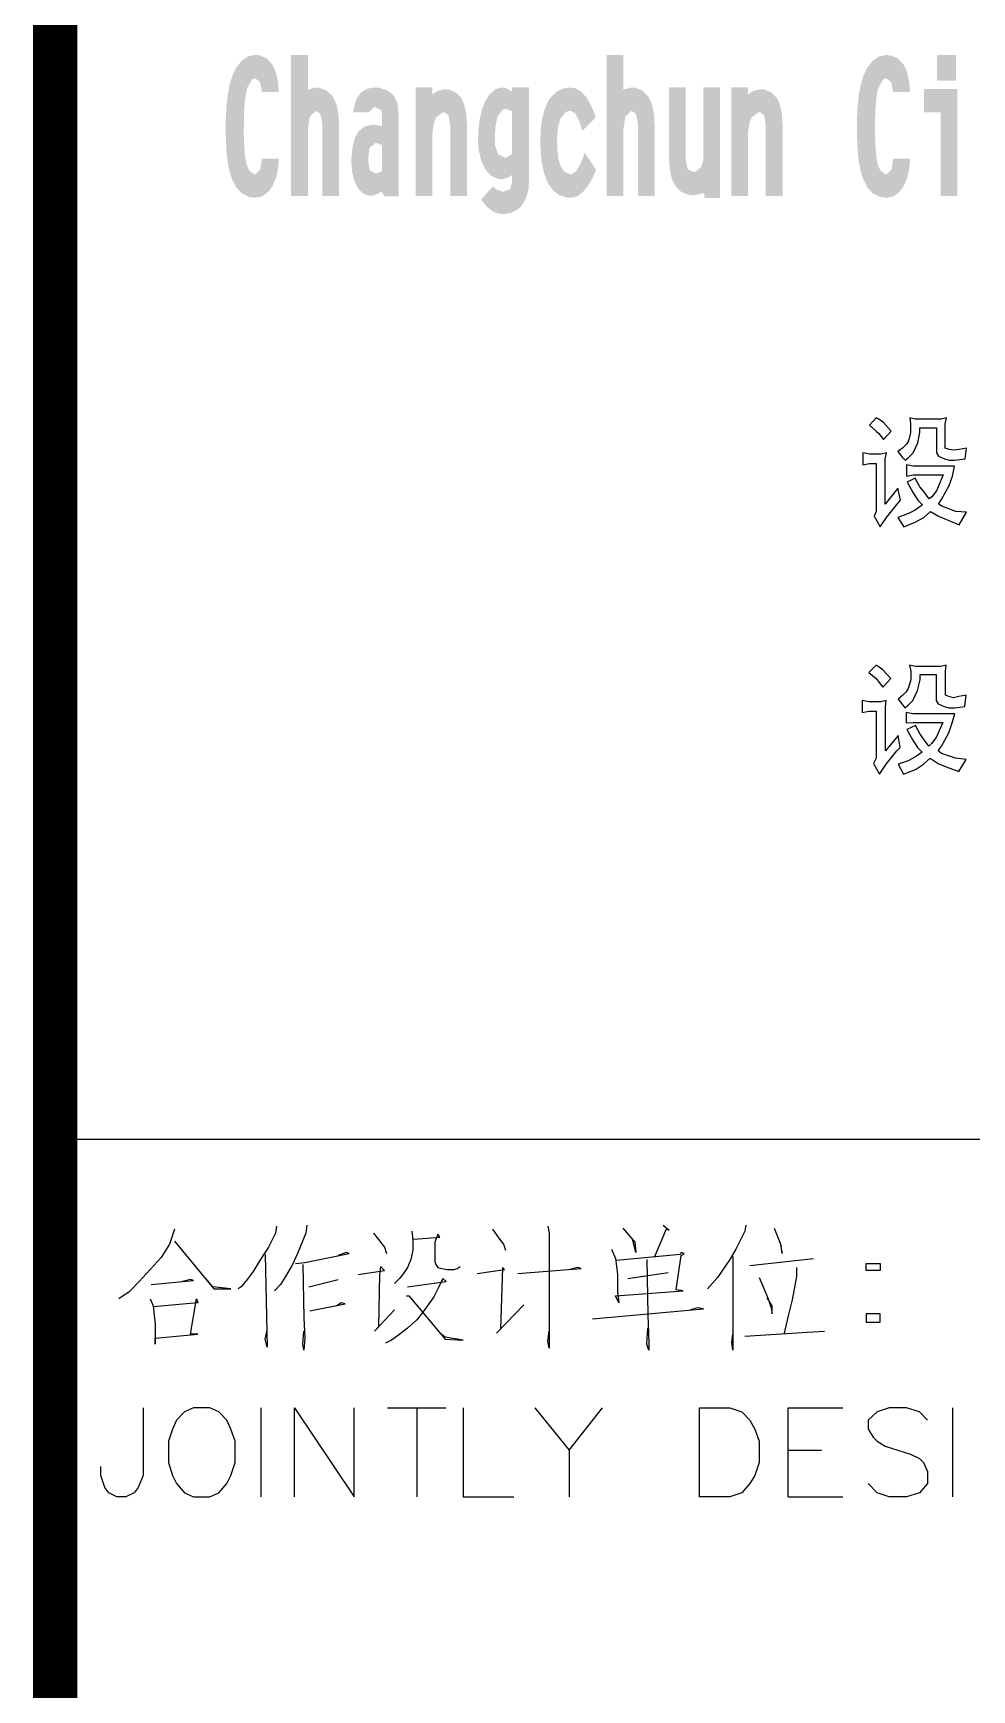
# Model space of a CAD drawing. Extents: x 1417642 to 3570900, y 124798 to 1191112.
# Drawn here: x 1606267 to 1609442, y 749940 to 755541 of the extents above; entities that cross this region are included whole.
import ezdxf

# ---------------------------------------------------------------- set-up
doc = ezdxf.new("R2010")
doc.units = 0
doc.header["$LTSCALE"] = 1000
doc.header["$MEASUREMENT"] = 0
doc.layers.add('图戳', color=211, linetype='CONTINUOUS')

msp = doc.modelspace()

# ---------------------------------------------------------------- hatches: boundary and pattern name
at = {"layer": '图戳'}
for points in [[(1606991.5, 755355.9), (1607007.8, 755384.3), (1607017.8, 755388.5), (1607034.6, 755374.8), (1607041.4, 755341.2), (1607098.2, 755341.2), (1607095, 755378.5), (1607087.2, 755411.1), (1607076.6, 755434.2), (1607057.7, 755454.7), (1607034.1, 755465.2), (1607017.8, 755466.8), (1606993.6, 755462), (1606972.6, 755447.3), (1606953.7, 755423.2), (1606950, 755416.8), (1606940, 755393.2), (1606931.6, 755365.3), (1606925.8, 755332.8), (1606921.6, 755296), (1606919, 755255), (1606918.5, 755221.9), (1606919.5, 755177.2), (1606921.6, 755137.3), (1606925.8, 755102.6), (1606931.6, 755072.6), (1606939.5, 755047.9), (1606939.5, 755047.4), (1606954.2, 755019), (1606973.1, 754999.1), (1606995.2, 754987.5), (1607017.8, 754983.8), (1607043, 754989.1), (1607064, 755005.4), (1607076.6, 755023.2), (1607089.3, 755052.7), (1607096.1, 755085.8), (1607098.2, 755116.8), (1607041.4, 755116.8), (1607036.2, 755081.6), (1607034.6, 755078.4), (1607017.8, 755062.6), (1606998.3, 755075.3), (1606988.9, 755097.3), (1606984.7, 755121.5), (1606981.5, 755154.6), (1606979.9, 755196.7), (1606979.9, 755221.9), (1606980.5, 755269.7), (1606983.1, 755308.6), (1606987.3, 755338.5)], [(1607282.7, 755323.3), (1607279, 755328.6), (1607259, 755347.5), (1607234.8, 755356.4), (1607223.8, 755356.9), (1607198.6, 755350.6), (1607196.5, 755349.6), (1607196.5, 755466.8), (1607139.7, 755466.8), (1607139.7, 754990.1), (1607196.5, 754990.1), (1607196.5, 755217.1), (1607202.2, 755253.9), (1607204.4, 755259.7), (1607223.8, 755278.1), (1607238.5, 755268.1), (1607244.8, 755239.2), (1607245.3, 755221.9), (1607245.3, 754990.1), (1607302.1, 754990.1), (1607302.1, 755221.9), (1607300, 755264.4), (1607293.7, 755298.6)], [(1608367.3, 755264.4), (1608361, 755298.6), (1608350, 755323.3), (1608346.3, 755328.6), (1608326.4, 755347.5), (1608302.2, 755356.4), (1608291.1, 755356.9), (1608265.9, 755350.6), (1608263.8, 755349.6), (1608263.8, 755466.8), (1608207.1, 755466.8), (1608207.1, 754990.1), (1608263.8, 754990.1), (1608263.8, 755217.1), (1608269.6, 755253.9), (1608271.2, 755259.7), (1608291.1, 755278.1), (1608305.9, 755268.1), (1608312.2, 755239.2), (1608312.7, 755221.9), (1608312.7, 754990.1), (1608369.4, 754990.1), (1608369.4, 755221.9)], [(1609115.2, 755269.7), (1609117.8, 755308.6), (1609121.5, 755338.5), (1609126.2, 755355.9), (1609142.5, 755384.3), (1609152.5, 755388.5), (1609168.8, 755374.8), (1609176.1, 755341.2), (1609232.9, 755341.2), (1609229.7, 755378.5), (1609221.9, 755411.1), (1609211.3, 755434.2), (1609192.4, 755454.7), (1609168.8, 755465.2), (1609152.5, 755466.8), (1609128.3, 755462), (1609106.8, 755447.3), (1609087.8, 755423.2), (1609084.2, 755416.8), (1609074.2, 755393.2), (1609066.3, 755365.3), (1609060, 755332.8), (1609055.8, 755296), (1609053.7, 755255), (1609053.2, 755221.9), (1609054.2, 755177.2), (1609056.3, 755137.3), (1609060.5, 755102.6), (1609066.3, 755072.6), (1609073.7, 755047.9), (1609074.2, 755047.4), (1609088.9, 755019), (1609107.3, 754999.1), (1609129.9, 754987.5), (1609152.5, 754983.8), (1609177.7, 754989.1), (1609198.7, 755005.4), (1609211.3, 755023.2), (1609224, 755052.7), (1609230.8, 755085.8), (1609232.9, 755116.8), (1609176.1, 755116.8), (1609170.9, 755081.6), (1609169.3, 755078.4), (1609152.5, 755062.6), (1609133, 755075.3), (1609123.6, 755097.3), (1609119.4, 755121.5), (1609116.2, 755154.6), (1609114.6, 755196.7), (1609114.6, 755221.9)], [(1607715.7, 755321.2), (1607696.8, 755340.1), (1607672.6, 755350.1), (1607658.9, 755351.2), (1607635.3, 755345.4), (1607617.9, 755333.3), (1607617.9, 755356.9), (1607561.2, 755356.9), (1607561.2, 754990.1), (1607617.9, 754990.1), (1607617.9, 755205.1), (1607623.7, 755241.3), (1607630.6, 755256), (1607652.6, 755272.3), (1607658.9, 755272.9), (1607672.1, 755262.9), (1607677.9, 755229.2), (1607677.9, 754990.1), (1607734.6, 754990.1), (1607734.6, 755228.7), (1607732, 755269.7), (1607724.6, 755301.8)], [(1608139.3, 755322.3), (1608121.4, 755342.2), (1608102.5, 755353.8), (1608085.1, 755356.9), (1608058.3, 755353.3), (1608035.7, 755341.2), (1608016.3, 755321.7), (1608009.5, 755311.7), (1607997.9, 755285.5), (1607989.5, 755254.5), (1607984.2, 755218.7), (1607982.7, 755178.8), (1607983.7, 755136.7), (1607987.9, 755100), (1607995.3, 755067.9), (1608005.3, 755040.6), (1608008.9, 755032.2), (1608026.3, 755008.5), (1608047.3, 754992.7), (1608072, 754984.9), (1608085.1, 754983.8), (1608105.1, 754988), (1608124.6, 755001.2), (1608142.9, 755022.7), (1608160.3, 755053.2), (1608171.3, 755078.4), (1608133, 755136.7), (1608117.7, 755096.8), (1608102, 755072.1), (1608085.7, 755062.4), (1608063.1, 755073.2), (1608051.5, 755090), (1608043.6, 755116.8), (1608039.9, 755153), (1608039.4, 755178.8), (1608041.5, 755217.7), (1608049.4, 755248.7), (1608051.5, 755253.4), (1608069.9, 755274.4), (1608085.1, 755278.1), (1608100.9, 755269.2), (1608115.1, 755241.8), (1608124.6, 755210.3), (1608170.3, 755256), (1608155.6, 755293.3)], [(1608590.2, 755073.2), (1608590.2, 755111), (1608590.2, 755144.6), (1608590.2, 755356.9), (1608533.4, 755356.9), (1608533.4, 755144.6), (1608533.4, 755139.9), (1608533.4, 755109.4), (1608527.6, 755088.9), (1608506.6, 755071.1), (1608501.4, 755071.1), (1608480.9, 755080.5), (1608474.6, 755112.6), (1608474.6, 755118.3), (1608474.6, 755356.9), (1608417.8, 755356.9), (1608417.8, 755118.3), (1608420.4, 755078.9), (1608427.8, 755046.4), (1608439.9, 755022.7), (1608458.8, 755004.3), (1608482.4, 754994.3), (1608501.4, 754992.2), (1608527.1, 754997.5), (1608535, 755001.2), (1608538.7, 754983.8), (1608590.2, 754983.8), (1608590.2, 755008), (1608590.2, 755038.5)], [(1608792, 755301.8), (1608783, 755321.2), (1608764.1, 755340.1), (1608739.9, 755350.1), (1608726.3, 755351.2), (1608702.6, 755345.4), (1608684.8, 755333.3), (1608684.8, 755356.9), (1608628.5, 755356.9), (1608628.5, 754990.1), (1608684.8, 754990.1), (1608684.8, 755205.1), (1608691.1, 755241.3), (1608697.9, 755256), (1608719.5, 755272.3), (1608726.3, 755272.9), (1608739.4, 755262.9), (1608745.2, 755229.2), (1608745.2, 755228.7), (1608745.2, 754990.1), (1608802, 754990.1), (1608802, 755228.7), (1608799.3, 755269.7)]]:
    msp.add_hatch(color=256, dxfattribs=at).paths.add_polyline_path(points)
h = msp.add_hatch(color=256, dxfattribs=at)
h.paths.add_polyline_path([(1609393.2, 755351.7), (1609279.7, 755351.7), (1609279.7, 755272.9), (1609336.4, 755272.9), (1609336.4, 754990.1), (1609393.2, 754990.1)])
h.paths.add_polyline_path([(1609387.9, 755466.8), (1609324.3, 755466.8), (1609324.3, 755379.5), (1609387.9, 755379.5)])
h = msp.add_hatch(color=256, dxfattribs=at)
h.paths.add_polyline_path([(1607487.6, 755328.6), (1607482.4, 755334.3), (1607462.9, 755348.5), (1607437.2, 755355.9), (1607421.9, 755356.9), (1607396.2, 755352.7), (1607375.7, 755339.6), (1607361, 755318.6), (1607351.5, 755288.1), (1607349.4, 755273.4), (1607403.5, 755273.4), (1607420.3, 755291.2), (1607421.9, 755291.2), (1607444, 755280.7), (1607447.1, 755265), (1607447.1, 755226.6), (1607421.9, 755230.8), (1607416.1, 755231.3), (1607389.9, 755226.1), (1607369.4, 755210.3), (1607357.3, 755190.9), (1607348.3, 755159.3), (1607344.1, 755123.6), (1607343.6, 755108.4), (1607346.2, 755070.5), (1607354.7, 755038.5), (1607365.7, 755015.9), (1607385.7, 754996.4), (1607408.8, 754990.1), (1607432.4, 754996.4), (1607447.1, 755005.9), (1607447.1, 755003.8), (1607454.5, 754989.1), (1607503.9, 754989.1), (1607503.9, 755265), (1607499.7, 755302.3)])
h.paths.add_polyline_path([(1607426.1, 755169.8), (1607447.1, 755162.5), (1607447.1, 755073.2), (1607426.6, 755065.8), (1607406.2, 755076.8), (1607400.4, 755108.4), (1607403.5, 755146.2), (1607406.2, 755154.1)], flags=16)
h = msp.add_hatch(color=256, dxfattribs=at)
h.paths.add_polyline_path([(1607943.8, 755356.9), (1607887, 755356.9), (1607887, 755343.3), (1607863.4, 755355.9), (1607853.4, 755356.9), (1607830.8, 755351.2), (1607810.3, 755333.3), (1607795, 755307.5), (1607784.5, 755280.2), (1607777.2, 755248.2), (1607773, 755211.9), (1607771.9, 755179.3), (1607774.5, 755143), (1607782.4, 755110.5), (1607796.1, 755081), (1607797.1, 755079.5), (1607816.1, 755058.4), (1607839.7, 755047.9), (1607853.4, 755046.4), (1607876.5, 755053.7), (1607887, 755061.1), (1607887, 755034.8), (1607880.2, 755012.7), (1607856, 755004.3), (1607833.4, 755012.7), (1607822.4, 755022.7), (1607782.4, 754977.5), (1607802.9, 754952.8), (1607824.5, 754936.5), (1607847.6, 754929.2), (1607856, 754928.6), (1607882.8, 754932.8), (1607905.9, 754944.4), (1607918.5, 754956), (1607934.3, 754982.2), (1607942.7, 755014.3), (1607943.8, 755034.8)])
h.paths.add_polyline_path([(1607887, 755131.5), (1607866, 755118.9), (1607842.3, 755129.4), (1607839.7, 755132), (1607829.7, 755159.9), (1607828.7, 755179.3), (1607830.3, 755219.8), (1607836, 755251.8), (1607838.7, 755259.7), (1607855.5, 755282.3), (1607866, 755284.4), (1607887, 755276.5)], flags=16)

# ---------------------------------------------------------------- linework, layer by layer
for p, q in [((1609117.9, 754240.6), (1609095.5, 754215.8)), ((1609095.5, 754215.8), (1609117.9, 754195.6)), ((1609126.9, 754236.1), (1609117.9, 754240.6)), ((1609142.7, 754224.8), (1609126.9, 754236.1)), ((1609169.7, 754195.6), (1609142.7, 754224.8)), ((1609232.6, 754240.6), (1609234.9, 754220.3)), ((1609250.6, 754236.1), (1609232.6, 754240.6)), ((1609234.9, 754220.3), (1609234.9, 754191.1)), ((1609279.8, 754236.1), (1609250.6, 754236.1)), ((1609338.3, 754236.1), (1609279.8, 754236.1)), ((1609356.3, 754240.6), (1609338.3, 754236.1)), ((1609351.8, 754220.3), (1609356.3, 754240.6)), ((1609351.8, 754200.1), (1609351.8, 754220.3)), ((1609117.9, 754195.6), (1609126.9, 754186.6)), ((1609126.9, 754186.6), (1609142.7, 754166.4)), ((1609142.7, 754166.4), (1609169.7, 754195.6)), ((1609228.1, 754161.9), (1609221.4, 754150.6)), ((1609234.9, 754191.1), (1609228.1, 754161.9)), ((1609259.6, 754155.1), (1609266.3, 754191.1)), ((1609266.3, 754206.8), (1609322.5, 754206.8)), ((1609266.3, 754191.1), (1609266.3, 754206.8)), ((1609322.5, 754206.8), (1609322.5, 754146.1)), ((1609351.8, 754137.2), (1609351.8, 754200.1)), ((1609073, 754121.4), (1609073, 754080.9)), ((1609095.5, 754116.9), (1609073, 754121.4)), ((1609133.7, 754116.9), (1609095.5, 754116.9)), ((1609153.9, 754121.4), (1609133.7, 754116.9)), ((1609149.4, 754101.2), (1609153.9, 754121.4)), ((1609149.4, 753948.3), (1609149.4, 754101.2)), ((1609207.9, 754137.2), (1609192.1, 754125.9)), ((1609192.1, 754125.9), (1609207.9, 754105.7)), ((1609221.4, 754150.6), (1609207.9, 754137.2)), ((1609207.9, 754105.7), (1609216.9, 754096.7)), ((1609216.9, 754096.7), (1609228.1, 754105.7)), ((1609228.1, 754105.7), (1609243.9, 754121.4)), ((1609243.9, 754121.4), (1609259.6, 754155.1)), ((1609322.5, 754146.1), (1609322.5, 754121.4)), ((1609322.5, 754121.4), (1609329.3, 754110.2)), ((1609329.3, 754110.2), (1609349.5, 754101.2)), ((1609349.5, 754101.2), (1609365.3, 754096.7)), ((1609365.3, 754132.7), (1609351.8, 754137.2)), ((1609381, 754130.4), (1609365.3, 754132.7)), ((1609399, 754132.7), (1609381, 754130.4)), ((1609383.2, 754096.7), (1609419.2, 754101.2)), ((1609423.7, 754137.2), (1609399, 754132.7)), ((1609419.2, 754101.2), (1609423.7, 754137.2)), ((1609073, 754080.9), (1609095.5, 754085.4)), ((1609095.5, 754085.4), (1609117.9, 754085.4)), ((1609117.9, 754085.4), (1609117.9, 753923.6)), ((1609221.4, 754080.9), (1609221.4, 754042.7)), ((1609243.9, 754076.4), (1609221.4, 754080.9)), ((1609221.4, 754042.7), (1609243.9, 754047.2)), ((1609383.2, 754076.4), (1609243.9, 754076.4)), ((1609243.9, 754047.2), (1609302.3, 754047.2)), ((1609302.3, 754047.2), (1609345, 754047.2)), ((1609345, 754047.2), (1609322.5, 753993.3)), ((1609365.3, 754096.7), (1609383.2, 754096.7)), ((1609376.5, 754042.7), (1609383.2, 754076.4)), ((1609192.1, 754002.3), (1609149.4, 753948.3)), ((1609201.1, 753961.8), (1609192.1, 754002.3)), ((1609250.6, 754036), (1609223.6, 754022.5)), ((1609223.6, 754022.5), (1609232.6, 754006.7)), ((1609232.6, 754006.7), (1609243.9, 753986.5)), ((1609266.3, 754006.7), (1609250.6, 754036)), ((1609279.8, 753991), (1609266.3, 754006.7)), ((1609297.8, 753966.3), (1609279.8, 753991)), ((1609322.5, 753993.3), (1609306.8, 753973)), ((1609340.5, 753966.3), (1609365.3, 754011.2)), ((1609365.3, 754011.2), (1609376.5, 754042.7)), ((1609153.9, 753903.3), (1609189.9, 753948.3)), ((1609189.9, 753948.3), (1609201.1, 753961.8)), ((1609243.9, 753986.5), (1609259.6, 753961.8)), ((1609275.3, 753946), (1609250.6, 753928.1)), ((1609259.6, 753961.8), (1609275.3, 753946)), ((1609306.8, 753973), (1609297.8, 753966.3)), ((1609329.3, 753948.3), (1609340.5, 753966.3)), ((1609340.5, 753941.5), (1609329.3, 753948.3)), ((1609387.7, 753923.6), (1609340.5, 753941.5)), ((1609117.9, 753923.6), (1609111.2, 753907.8)), ((1609111.2, 753907.8), (1609131.4, 753871.8)), ((1609131.4, 753871.8), (1609153.9, 753903.3)), ((1609228.1, 753916.8), (1609192.1, 753903.3)), ((1609192.1, 753903.3), (1609212.4, 753871.8)), ((1609212.4, 753871.8), (1609250.6, 753887.6)), ((1609250.6, 753928.1), (1609228.1, 753916.8)), ((1609250.6, 753887.6), (1609279.8, 753903.3)), ((1609279.8, 753903.3), (1609302.3, 753923.6)), ((1609302.3, 753923.6), (1609329.3, 753907.8)), ((1609329.3, 753907.8), (1609356.3, 753896.6)), ((1609356.3, 753896.6), (1609399, 753878.6)), ((1609423.7, 753921.3), (1609387.7, 753923.6)), ((1609399, 753878.6), (1609423.7, 753921.3)), ((1609118.8, 753404.1), (1609094, 753379.3)), ((1609094, 753379.3), (1609118.8, 753359.1)), ((1609125.5, 753399.6), (1609118.8, 753404.1)), ((1609141.3, 753388.3), (1609125.5, 753399.6)), ((1609168.2, 753359.1), (1609141.3, 753388.3)), ((1609231.2, 753404.1), (1609235.7, 753383.8)), ((1609251.4, 753399.6), (1609231.2, 753404.1)), ((1609235.7, 753383.8), (1609235.7, 753354.6)), ((1609278.4, 753399.6), (1609251.4, 753399.6)), ((1609267.2, 753372.6), (1609321.1, 753372.6)), ((1609267.2, 753354.6), (1609267.2, 753372.6)), ((1609336.9, 753399.6), (1609278.4, 753399.6)), ((1609321.1, 753372.6), (1609321.1, 753309.6)), ((1609354.8, 753404.1), (1609336.9, 753399.6)), ((1609352.6, 753383.8), (1609354.8, 753404.1)), ((1609352.6, 753363.6), (1609352.6, 753383.8)), ((1609118.8, 753359.1), (1609125.5, 753350.1)), ((1609125.5, 753350.1), (1609141.3, 753329.9)), ((1609141.3, 753329.9), (1609168.2, 753359.1)), ((1609226.7, 753325.4), (1609219.9, 753314.1)), ((1609235.7, 753354.6), (1609226.7, 753325.4)), ((1609242.4, 753284.9), (1609258.2, 753318.6)), ((1609258.2, 753318.6), (1609267.2, 753354.6)), ((1609352.6, 753302.9), (1609352.6, 753363.6)), ((1609071.6, 753284.9), (1609071.6, 753244.4)), ((1609094, 753280.4), (1609071.6, 753284.9)), ((1609134.5, 753280.4), (1609094, 753280.4)), ((1609152.5, 753284.9), (1609134.5, 753280.4)), ((1609150.2, 753264.7), (1609152.5, 753284.9)), ((1609150.2, 753114), (1609150.2, 753264.7)), ((1609208.7, 753302.9), (1609193, 753289.4)), ((1609193, 753289.4), (1609208.7, 753269.2)), ((1609219.9, 753314.1), (1609208.7, 753302.9)), ((1609208.7, 753269.2), (1609215.4, 753260.2)), ((1609215.4, 753260.2), (1609226.7, 753269.2)), ((1609226.7, 753269.2), (1609242.4, 753284.9)), ((1609321.1, 753309.6), (1609321.1, 753284.9)), ((1609321.1, 753284.9), (1609327.9, 753273.7)), ((1609327.9, 753273.7), (1609348.1, 753264.7)), ((1609348.1, 753264.7), (1609363.8, 753260.2)), ((1609363.8, 753298.4), (1609352.6, 753302.9)), ((1609379.6, 753293.9), (1609363.8, 753298.4)), ((1609363.8, 753260.2), (1609384.1, 753260.2)), ((1609397.6, 753298.4), (1609379.6, 753293.9)), ((1609384.1, 753260.2), (1609417.8, 753264.7)), ((1609422.3, 753302.9), (1609397.6, 753298.4)), ((1609417.8, 753264.7), (1609422.3, 753302.9)), ((1609071.6, 753244.4), (1609094, 753248.9)), ((1609094, 753248.9), (1609118.8, 753248.9)), ((1609118.8, 753248.9), (1609118.8, 753089.3)), ((1609219.9, 753244.4), (1609219.9, 753208.5)), ((1609242.4, 753239.9), (1609219.9, 753244.4)), ((1609219.9, 753208.5), (1609242.4, 753210.7)), ((1609384.1, 753239.9), (1609242.4, 753239.9)), ((1609242.4, 753210.7), (1609300.9, 753210.7)), ((1609300.9, 753210.7), (1609343.6, 753210.7)), ((1609343.6, 753210.7), (1609321.1, 753159)), ((1609363.8, 753174.7), (1609375.1, 753208.5)), ((1609375.1, 753208.5), (1609384.1, 753239.9)), ((1609193, 753165.7), (1609150.2, 753114)), ((1609199.7, 753125.3), (1609193, 753165.7)), ((1609251.4, 753199.5), (1609222.2, 753186)), ((1609222.2, 753186), (1609231.2, 753170.2)), ((1609231.2, 753170.2), (1609242.4, 753150)), ((1609242.4, 753150), (1609258.2, 753125.3)), ((1609267.2, 753170.2), (1609251.4, 753199.5)), ((1609278.4, 753154.5), (1609267.2, 753170.2)), ((1609296.4, 753129.8), (1609278.4, 753154.5)), ((1609321.1, 753159), (1609305.4, 753138.8)), ((1609339.1, 753129.8), (1609363.8, 753174.7)), ((1609152.5, 753069.1), (1609188.5, 753114)), ((1609188.5, 753114), (1609199.7, 753125.3)), ((1609251.4, 753093.8), (1609226.7, 753080.3)), ((1609273.9, 753109.5), (1609251.4, 753093.8)), ((1609258.2, 753125.3), (1609273.9, 753109.5)), ((1609305.4, 753138.8), (1609296.4, 753129.8)), ((1609327.9, 753114), (1609339.1, 753129.8)), ((1609339.1, 753105), (1609327.9, 753114)), ((1609386.3, 753089.3), (1609339.1, 753105)), ((1609118.8, 753089.3), (1609109.8, 753071.3)), ((1609109.8, 753071.3), (1609130, 753035.3)), ((1609130, 753035.3), (1609152.5, 753069.1)), ((1609226.7, 753080.3), (1609193, 753069.1)), ((1609193, 753069.1), (1609210.9, 753035.3)), ((1609210.9, 753035.3), (1609251.4, 753051.1)), ((1609251.4, 753051.1), (1609278.4, 753069.1)), ((1609278.4, 753069.1), (1609300.9, 753089.3)), ((1609300.9, 753089.3), (1609327.9, 753071.3)), ((1609327.9, 753071.3), (1609354.8, 753060.1)), ((1609354.8, 753060.1), (1609397.6, 753044.3)), ((1609422.3, 753084.8), (1609386.3, 753089.3)), ((1609397.6, 753044.3), (1609422.3, 753084.8))]:
    msp.add_line(p, q, dxfattribs=at)
at = {"layer": '图戳', "const_width": 150}
msp.add_lwpolyline([(1606342.3, 760048.4), (1606342.3, 636898.4)], dxfattribs=at)
at = {"layer": '图戳'}
for points in [[(1606342.3, 751802), (1616842.3, 751802)], [(1606745.3, 751497.5), (1606728.3, 751446.2), (1606700.9, 751401.9), (1606663.4, 751360.9), (1606625.8, 751319.9), (1606591.7, 751285.8), (1606557.5, 751261.9)], [(1607090.2, 751507.7), (1607086.8, 751483.8), (1607062.9, 751436), (1607032.1, 751388.2), (1607011.6, 751354.1), (1606991.2, 751326.7), (1606970.7, 751302.8), (1606960.4, 751296)], [(1607192.6, 751511.1), (1607189.2, 751483.8), (1607161.9, 751415.5), (1607144.8, 751378), (1607120.9, 751337), (1607103.8, 751309.7), (1607083.4, 751289.2)], [(1607418, 751483.8), (1607455.5, 751436), (1607462.3, 751415.5)], [(1607547.7, 751490.6), (1607551.1, 751459.9), (1607551.1, 751425.8), (1607544.3, 751395), (1607534, 751367.7), (1607520.4, 751347.2), (1607506.7, 751330.2), (1607489.7, 751313.1)], [(1607554.5, 751463.3), (1607643.3, 751470.1), (1607636.5, 751480.4), (1607626.2, 751453.1), (1607626.2, 751429.2), (1607626.2, 751408.7), (1607626.2, 751388.2), (1607629.6, 751378), (1607636.5, 751367.7), (1607650.1, 751364.3), (1607667.2, 751360.9), (1607691.1, 751360.9), (1607701.4, 751364.3), (1607711.6, 751371.1)], [(1607820.9, 751497.5), (1607844.8, 751463.3), (1607858.4, 751446.2), (1607865.2, 751425.8)], [(1608008.6, 751507.7), (1608012.1, 751483.8), (1608012.1, 751094.6), (1608008.6, 751118.5), (1608012.1, 751152.6)], [(1608261.3, 751500.9), (1608302.3, 751453.1), (1608305.7, 751418.9), (1608295.5, 751459.9)], [(1608397.9, 751511.1), (1608418.4, 751494), (1608408.1, 751497.5), (1608367.2, 751401.9)], [(1608677.9, 751511.1), (1608674.4, 751490.6), (1608643.7, 751429.2), (1608623.2, 751395), (1608582.3, 751333.6), (1608548.1, 751296)], [(1608773.5, 751500.9), (1608793.9, 751449.7), (1608800.8, 751415.5), (1608797.4, 751442.8)], [(1606745.3, 751456.5), (1606878.5, 751296), (1606936.5, 751296), (1606875.1, 751302.8), (1606851.2, 751330.2)], [(1607052.6, 751412.1), (1607059.4, 751098), (1607052.6, 751125.3), (1607059.4, 751156)], [(1607155.1, 751381.4), (1607185.8, 751384.8), (1607336, 751415.5), (1607325.8, 751418.9), (1607298.5, 751408.7)], [(1608223.7, 751429.2), (1608237.4, 751398.4), (1608244.2, 751343.8), (1608244.2, 751285.8), (1608247.7, 751248.2), (1608237.4, 751272.1), (1608466.2, 751289.2), (1608442.3, 751292.6), (1608459.3, 751408.7), (1608469.6, 751415.5), (1608459.3, 751418.9), (1608455.9, 751412.1), (1608240.8, 751391.6)], [(1607179, 751378), (1607182.4, 751197), (1607185.8, 751128.7), (1607182.4, 751087.7), (1607179, 751108.2), (1607182.4, 751152.6)], [(1607366.7, 751343.8), (1607455.5, 751357.5), (1607441.9, 751371.1), (1607438.4, 751343.8), (1607435, 751166.3), (1607421.4, 751152.6), (1607489.7, 751224.3)], [(1607769.6, 751347.2), (1607861.8, 751360.9), (1607855, 751367.7), (1607848.2, 751159.4), (1607834.5, 751145.8), (1607926.7, 751241.4)], [(1607906.2, 751347.2), (1608121.3, 751364.3), (1608107.7, 751367.7), (1608083.8, 751360.9)], [(1608343.3, 751395), (1608346.7, 751207.2), (1608350.1, 751111.6), (1608350.1, 751087.7), (1608343.3, 751108.2), (1608346.7, 751162.9)], [(1608633.5, 751405.3), (1608633.5, 751087.7), (1608630.1, 751115.1), (1608633.5, 751142.4)], [(1608691.5, 751374.5), (1608906.6, 751398.4)], [(1608848.6, 751367.7), (1608848.6, 751337), (1608834.9, 751258.5), (1608821.3, 751203.8), (1608807.6, 751145.8)], [(1609132, 751381.4), (1609132, 751357.5), (1609084.2, 751357.5), (1609084.2, 751381.4), (1609132, 751381.4), (1609132, 751381.4)], [(1606666.8, 751309.7), (1606810.2, 751323.3), (1606800, 751326.7), (1606772.6, 751319.9)], [(1607199.4, 751302.8), (1607298.5, 751326.7)], [(1607534, 751302.8), (1607663.8, 751319.9), (1607653.5, 751330.2), (1607639.9, 751302.8), (1607622.8, 751268.7), (1607605.7, 751244.8), (1607588.7, 751220.9), (1607564.8, 751190.2), (1607534, 751162.9), (1607503.3, 751139), (1607479.4, 751121.9), (1607458.9, 751111.6)], [(1608278.4, 751330.2), (1608415, 751350.6)], [(1608722.2, 751333.6), (1608735.9, 751302.8), (1608753, 751261.9), (1608763.2, 751231.1), (1608766.6, 751210.7), (1608766.6, 751238), (1608749.6, 751265.3)], [(1606663.4, 751261.9), (1606673.6, 751238), (1606680.5, 751176.5), (1606680.5, 751108.2), (1606680.5, 751128.7), (1606823.9, 751142.4), (1606800, 751142.4), (1606820.4, 751261.9), (1606823.9, 751248.2), (1606673.6, 751234.6)], [(1607202.9, 751220.9), (1607322.4, 751244.8), (1607308.7, 751248.2), (1607295, 751238)], [(1607530.6, 751272.1), (1607537.5, 751272.1), (1607660.4, 751125.3), (1607721.8, 751121.9), (1607660.4, 751132.1), (1607643.3, 751145.8)], [(1608158.9, 751193.6), (1608534.5, 751227.7), (1608514, 751231.1), (1608490.1, 751224.3)], [(1609084.2, 751210.7), (1609084.2, 751183.3), (1609132, 751183.3), (1609132, 751210.7), (1609084.2, 751210.7), (1609084.2, 751210.7)], [(1608674.4, 751135.5), (1608886.1, 751149.2), (1608944.2, 751152.6)], [(1606639.5, 750893.1), (1606639.5, 750664.4), (1606622.4, 750623.4), (1606608.8, 750606.3), (1606581.4, 750592.7), (1606550.7, 750592.7), (1606523.4, 750606.3), (1606509.7, 750623.4), (1606496.1, 750664.4), (1606496.1, 750695.1)], [(1606810.2, 750893.1), (1606779.5, 750879.5), (1606752.2, 750852.1), (1606738.5, 750821.4), (1606724.8, 750780.4), (1606724.8, 750708.7), (1606738.5, 750664.4), (1606752.2, 750637), (1606779.5, 750606.3), (1606810.2, 750592.7), (1606864.8, 750592.7), (1606895.6, 750606.3), (1606922.9, 750637), (1606936.5, 750664.4), (1606950.2, 750708.7), (1606950.2, 750780.4), (1606936.5, 750821.4), (1606922.9, 750852.1), (1606895.6, 750879.5), (1606864.8, 750893.1), (1606810.2, 750893.1), (1606810.2, 750893.1)], [(1607039, 750592.7), (1607039, 750893.1)], [(1607151.6, 750592.7), (1607151.6, 750893.1), (1607353.1, 750592.7), (1607353.1, 750893.1)], [(1607465.8, 750893.1), (1607663.8, 750893.1)], [(1607564.8, 750893.1), (1607564.8, 750592.7)], [(1607721.8, 750893.1), (1607721.8, 750592.7), (1607892.6, 750592.7)], [(1607964.3, 750893.1), (1608080.3, 750749.7), (1608193, 750893.1)], [(1608520.8, 750592.7), (1608520.8, 750893.1), (1608623.2, 750893.1), (1608664.2, 750879.5), (1608691.5, 750852.1), (1608708.6, 750821.4), (1608722.2, 750780.4), (1608722.2, 750708.7), (1608708.6, 750664.4), (1608691.5, 750637), (1608664.2, 750606.3), (1608623.2, 750592.7), (1608520.8, 750592.7), (1608520.8, 750592.7)], [(1608821.3, 750592.7), (1608821.3, 750893.1), (1609005.6, 750893.1)], [(1609292.4, 750852.1), (1609265.1, 750879.5), (1609220.7, 750893.1), (1609162.7, 750893.1), (1609121.7, 750879.5), (1609091, 750852.1), (1609091, 750821.4), (1609108.1, 750794.1), (1609121.7, 750780.4), (1609149, 750763.4), (1609234.4, 750736.1), (1609265.1, 750722.4), (1609278.8, 750708.7), (1609292.4, 750678), (1609292.4, 750637), (1609265.1, 750606.3), (1609220.7, 750592.7), (1609162.7, 750592.7), (1609121.7, 750606.3), (1609091, 750637)], [(1609377.8, 750592.7), (1609377.8, 750893.1)], [(1608080.3, 750749.7), (1608080.3, 750592.7)], [(1608821.3, 750749.7), (1608933.9, 750749.7)], [(1608821.3, 750592.7), (1609005.6, 750592.7)]]:
    msp.add_lwpolyline(points, dxfattribs=at)

doc.saveas('drawing.dxf')
